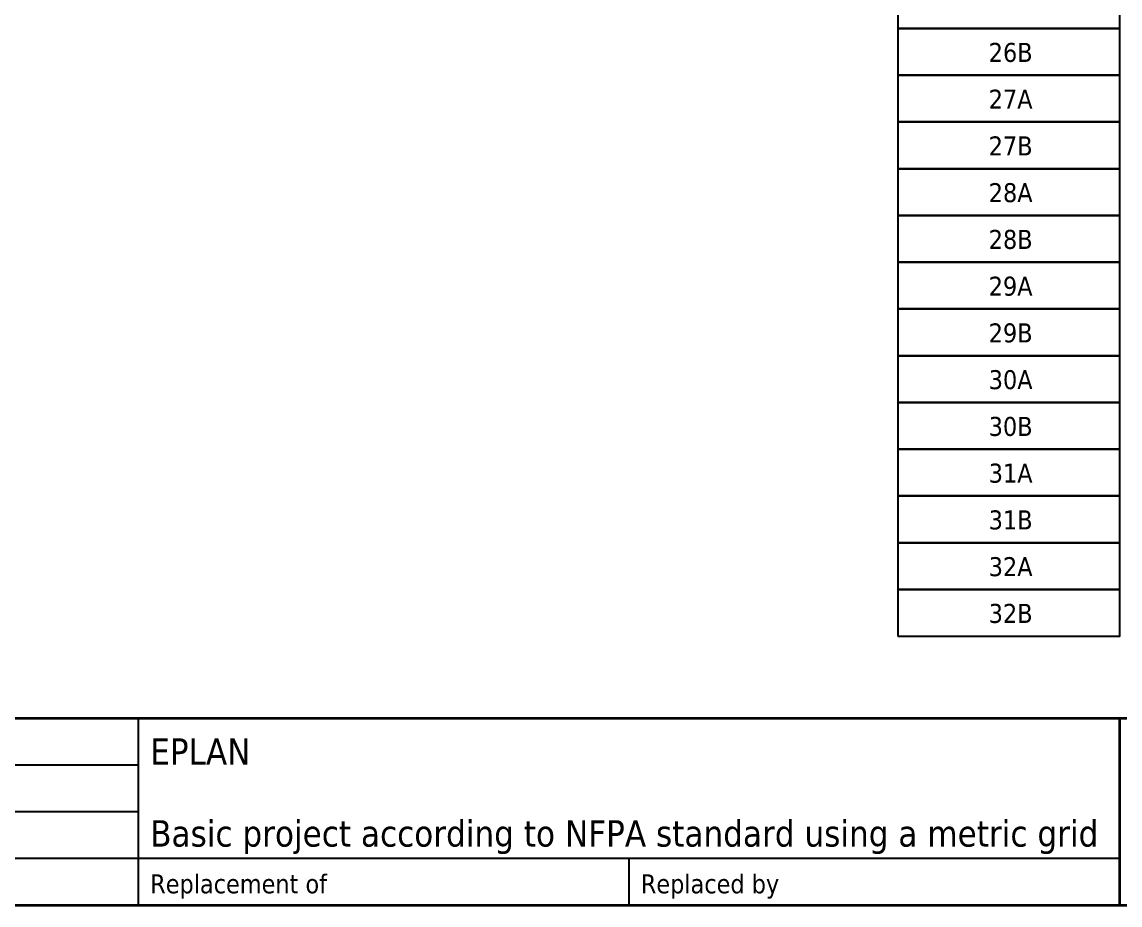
# Model space of a CAD drawing. Header units: millimetres. Extents: x 0 to 1792788, y -13 to 262234.
# Drawn here: x 90 to 184, y 0 to 75.6 of the extents above; entities that cross this region are included whole.
import ezdxf
from ezdxf.enums import TextEntityAlignment as Align

# ---------------------------------------------------------------- set-up
doc = ezdxf.new("R2010")
doc.units = ezdxf.units.MM
for name, color, linetype, lineweight in [('EPLAN201', 7, 'Continuous', 35), ('EPLAN300', 5, 'Continuous', 25), ('EPLAN421', 5, 'Continuous', 35), ('EPLAN433', 251, 'Continuous', 35), ('EPLAN451', 7, 'Continuous', 35), ('EPLAN452', 7, 'Continuous', 35), ('EPLAN453', 7, 'Continuous', 35), ('EPLAN501', 7, 'Continuous', 35)]:
    doc.layers.add(name, color=color, linetype=linetype, lineweight=lineweight)
doc.styles.add('Tahoma', font='')
doc.styles.get('Tahoma').set_extended_font_data('Tahoma')

# ---------------------------------------------------------------- blocks, each defined once
blk = doc.blocks.new('EPLFRAME')
at = {"layer": 'EPLAN201', "linetype": 'Continuous', "lineweight": 35, "ltscale": 4}
for p, q in [((0, 16), (420, 16)), ((184, 0), (184, 16))]:
    blk.add_line(p, q, dxfattribs=at)
at = {"layer": 'EPLAN201', "linetype": 'Continuous', "lineweight": 25, "ltscale": 4}
for p, q in [((100, 0), (100, 16)), ((0, 12), (100, 12)), ((0, 8), (100, 8)), ((0, 4), (184, 4)), ((142, 0), (142, 4))]:
    blk.add_line(p, q, dxfattribs=at)
at = {"layer": 'EPLAN201', "linetype": 'Continuous', "lineweight": 35, "ltscale": 4}
blk.add_lwpolyline([(0, 0), (420, 0), (420, 297), (0, 297)], close=True, dxfattribs=at)
at = {"layer": 'EPLAN201', "color": 7, "style": 'Tahoma'}
for s, p in [('Replacement of', (101, 1)), ('Replaced by', (143, 1))]:
    blk.add_text(s, height=1.6254, dxfattribs=at).set_placement(p)
at = {"layer": 'EPLAN451', "color": 7, "style": 'Tahoma'}
for tag, p, height in [('14_10014', (101, 12), 2.257), ('14_10015', (185, 12), 2.257), ('14_10011', (101, 5), 2.257), ('14_10013', (332, 5), 1.625), ('14_10151', (73, 1), 1.625), ('14_10300', (415, 1), 1.625)]:
    blk.add_attdef(tag, p, '', height=height, dxfattribs=at)
blk.add_attdef('4_25020', text='', height=1.625, dxfattribs=at).set_placement((413, 1), align=Align.RIGHT)
at = {"layer": 'EPLAN452', "color": 7, "style": 'Tahoma'}
for tag, p, height in [('4_11041', (1, 17), 2.257), ('4_11071[1]', (1, 13), 1.625), ('4_11074[1]', (21, 13), 1.625), ('4_11070[1]', (41, 13), 1.625), ('4_11024', (73, 13), 1.625), ('4_11011', (231, 12), 2.257), ('4_11030', (301, 12), 2.257), ('4_20132_1001', (374, 13), 1.625), ('4_11071[2]', (1, 9), 1.625), ('4_11074[2]', (21, 9), 1.625), ('4_11070[2]', (41, 9), 1.625), ('4_11022', (73, 9), 1.625), ('4_20134_1001', (374, 9), 1.625), ('4_11071[3]', (1, 5), 1.625), ('4_11074[3]', (21, 5), 1.625), ('4_11070[3]', (41, 5), 1.625), ('4_11080', (73, 5), 1.625), ('4_11059', (301, 5), 1.625)]:
    blk.add_attdef(tag, p, '', height=height, dxfattribs=at)
for tag, height, p in [('4_11040', 2.257, (419, 17)), ('4_11000', 1.625, (419, 5)), ('4_11085', 1.625, (141, 1)), ('4_11086', 1.625, (183, 1))]:
    blk.add_attdef(tag, text='', height=height, dxfattribs=at).set_placement(p, align=Align.RIGHT)
at = {"layer": 'EPLAN453', "color": 7, "style": 'Tahoma'}
for tag, p in [('53_19005_1', (21, 293)), ('53_19005', (63, 293)), ('53_19005_8', (105, 293)), ('53_19005_6', (147, 293)), ('53_19005_7', (189, 293)), ('53_19005_9', (231, 293)), ('53_19005_3', (273, 293)), ('53_19005_2', (315, 293)), ('53_19005_4', (357, 293)), ('53_19005_5', (399, 293))]:
    blk.add_attdef(tag, text='', height=1.355, dxfattribs=at).set_placement(p, align=Align.BOTTOM_CENTER)
blk = doc.blocks.new('EPLSYM_LibrarySPECIAL_en_US_Symbol427_Variant5_Placement1_51')
at = {"layer": 'EPLAN421', "color": 5, "style": 'Tahoma'}
for tag, p in [('17_20029[1]', (-0.9525, 3.335)), ('17_20029[2]', (20.0025, 3.335))]:
    blk.add_attdef(tag, text='', height=1.1739, dxfattribs=at).set_placement(p, align=Align.BOTTOM_RIGHT)
at = {"layer": 'EPLAN433', "color": 251, "style": 'Tahoma'}
blk.add_attdef('17_20406_1', text='', height=1.6254, dxfattribs=at).set_placement((0.9525, 1.5875), align=Align.BOTTOM_RIGHT)
blk.add_attdef('17_20406', text='', height=1.6254, dxfattribs=at).set_placement((0.9525, 1.5875), align=Align.BOTTOM_LEFT)
blk = doc.blocks.new('EPLSYM_LibrarySPECIAL_en_US_Symbol427_Variant5_Placement1_52')
at = {"layer": 'EPLAN421', "color": 5, "style": 'Tahoma'}
for tag, p in [('17_20029[1]', (-0.9525, 3.335)), ('17_20029[2]', (20.0025, 3.335))]:
    blk.add_attdef(tag, text='', height=1.1739, dxfattribs=at).set_placement(p, align=Align.BOTTOM_RIGHT)
at = {"layer": 'EPLAN433', "color": 251, "style": 'Tahoma'}
blk.add_attdef('17_20406_1', text='', height=1.6254, dxfattribs=at).set_placement((0.9525, 1.5875), align=Align.BOTTOM_RIGHT)
blk.add_attdef('17_20406', text='', height=1.6254, dxfattribs=at).set_placement((0.9525, 1.5875), align=Align.BOTTOM_LEFT)
blk = doc.blocks.new('EPLSYM_LibrarySPECIAL_en_US_Symbol427_Variant5_Placement1_53')
at = {"layer": 'EPLAN421', "color": 5, "style": 'Tahoma'}
for tag, p in [('17_20029[1]', (-0.9525, 3.335)), ('17_20029[2]', (20.0025, 3.335))]:
    blk.add_attdef(tag, text='', height=1.1739, dxfattribs=at).set_placement(p, align=Align.BOTTOM_RIGHT)
at = {"layer": 'EPLAN433', "color": 251, "style": 'Tahoma'}
blk.add_attdef('17_20406_1', text='', height=1.6254, dxfattribs=at).set_placement((0.9525, 1.5875), align=Align.BOTTOM_RIGHT)
blk.add_attdef('17_20406', text='', height=1.6254, dxfattribs=at).set_placement((0.9525, 1.5875), align=Align.BOTTOM_LEFT)
blk = doc.blocks.new('EPLSYM_LibrarySPECIAL_en_US_Symbol427_Variant5_Placement1_54')
at = {"layer": 'EPLAN421', "color": 5, "style": 'Tahoma'}
for tag, p in [('17_20029[1]', (-0.9525, 3.335)), ('17_20029[2]', (20.0025, 3.335))]:
    blk.add_attdef(tag, text='', height=1.1739, dxfattribs=at).set_placement(p, align=Align.BOTTOM_RIGHT)
at = {"layer": 'EPLAN433', "color": 251, "style": 'Tahoma'}
blk.add_attdef('17_20406_1', text='', height=1.6254, dxfattribs=at).set_placement((0.9525, 1.5875), align=Align.BOTTOM_RIGHT)
blk.add_attdef('17_20406', text='', height=1.6254, dxfattribs=at).set_placement((0.9525, 1.5875), align=Align.BOTTOM_LEFT)
blk = doc.blocks.new('EPLSYM_LibrarySPECIAL_en_US_Symbol427_Variant5_Placement1_55')
at = {"layer": 'EPLAN421', "color": 5, "style": 'Tahoma'}
for tag, p in [('17_20029[1]', (-0.9525, 3.335)), ('17_20029[2]', (20.0025, 3.335))]:
    blk.add_attdef(tag, text='', height=1.1739, dxfattribs=at).set_placement(p, align=Align.BOTTOM_RIGHT)
at = {"layer": 'EPLAN433', "color": 251, "style": 'Tahoma'}
blk.add_attdef('17_20406_1', text='', height=1.6254, dxfattribs=at).set_placement((0.9525, 1.5875), align=Align.BOTTOM_RIGHT)
blk.add_attdef('17_20406', text='', height=1.6254, dxfattribs=at).set_placement((0.9525, 1.5875), align=Align.BOTTOM_LEFT)
blk = doc.blocks.new('EPLSYM_LibrarySPECIAL_en_US_Symbol427_Variant5_Placement1_56')
at = {"layer": 'EPLAN421', "color": 5, "style": 'Tahoma'}
for tag, p in [('17_20029[1]', (-0.9525, 3.335)), ('17_20029[2]', (20.0025, 3.335))]:
    blk.add_attdef(tag, text='', height=1.1739, dxfattribs=at).set_placement(p, align=Align.BOTTOM_RIGHT)
at = {"layer": 'EPLAN433', "color": 251, "style": 'Tahoma'}
blk.add_attdef('17_20406_1', text='', height=1.6254, dxfattribs=at).set_placement((0.9525, 1.5875), align=Align.BOTTOM_RIGHT)
blk.add_attdef('17_20406', text='', height=1.6254, dxfattribs=at).set_placement((0.9525, 1.5875), align=Align.BOTTOM_LEFT)
blk = doc.blocks.new('EPLSYM_LibrarySPECIAL_en_US_Symbol427_Variant5_Placement1_57')
at = {"layer": 'EPLAN421', "color": 5, "style": 'Tahoma'}
for tag, p in [('17_20029[1]', (-0.9525, 3.335)), ('17_20029[2]', (20.0025, 3.335))]:
    blk.add_attdef(tag, text='', height=1.1739, dxfattribs=at).set_placement(p, align=Align.BOTTOM_RIGHT)
at = {"layer": 'EPLAN433', "color": 251, "style": 'Tahoma'}
blk.add_attdef('17_20406_1', text='', height=1.6254, dxfattribs=at).set_placement((0.9525, 1.5875), align=Align.BOTTOM_RIGHT)
blk.add_attdef('17_20406', text='', height=1.6254, dxfattribs=at).set_placement((0.9525, 1.5875), align=Align.BOTTOM_LEFT)
blk = doc.blocks.new('EPLSYM_LibrarySPECIAL_en_US_Symbol427_Variant5_Placement1_58')
at = {"layer": 'EPLAN421', "color": 5, "style": 'Tahoma'}
for tag, p in [('17_20029[1]', (-0.9525, 3.335)), ('17_20029[2]', (20.0025, 3.335))]:
    blk.add_attdef(tag, text='', height=1.1739, dxfattribs=at).set_placement(p, align=Align.BOTTOM_RIGHT)
at = {"layer": 'EPLAN433', "color": 251, "style": 'Tahoma'}
blk.add_attdef('17_20406_1', text='', height=1.6254, dxfattribs=at).set_placement((0.9525, 1.5875), align=Align.BOTTOM_RIGHT)
blk.add_attdef('17_20406', text='', height=1.6254, dxfattribs=at).set_placement((0.9525, 1.5875), align=Align.BOTTOM_LEFT)
blk = doc.blocks.new('EPLSYM_LibrarySPECIAL_en_US_Symbol427_Variant5_Placement1_59')
at = {"layer": 'EPLAN421', "color": 5, "style": 'Tahoma'}
for tag, p in [('17_20029[1]', (-0.9525, 3.335)), ('17_20029[2]', (20.0025, 3.335))]:
    blk.add_attdef(tag, text='', height=1.1739, dxfattribs=at).set_placement(p, align=Align.BOTTOM_RIGHT)
at = {"layer": 'EPLAN433', "color": 251, "style": 'Tahoma'}
blk.add_attdef('17_20406_1', text='', height=1.6254, dxfattribs=at).set_placement((0.9525, 1.5875), align=Align.BOTTOM_RIGHT)
blk.add_attdef('17_20406', text='', height=1.6254, dxfattribs=at).set_placement((0.9525, 1.5875), align=Align.BOTTOM_LEFT)
blk = doc.blocks.new('EPLSYM_LibrarySPECIAL_en_US_Symbol427_Variant5_Placement1_60')
at = {"layer": 'EPLAN421', "color": 5, "style": 'Tahoma'}
for tag, p in [('17_20029[1]', (-0.9525, 3.335)), ('17_20029[2]', (20.0025, 3.335))]:
    blk.add_attdef(tag, text='', height=1.1739, dxfattribs=at).set_placement(p, align=Align.BOTTOM_RIGHT)
at = {"layer": 'EPLAN433', "color": 251, "style": 'Tahoma'}
blk.add_attdef('17_20406_1', text='', height=1.6254, dxfattribs=at).set_placement((0.9525, 1.5875), align=Align.BOTTOM_RIGHT)
blk.add_attdef('17_20406', text='', height=1.6254, dxfattribs=at).set_placement((0.9525, 1.5875), align=Align.BOTTOM_LEFT)
blk = doc.blocks.new('EPLSYM_LibrarySPECIAL_en_US_Symbol427_Variant5_Placement1_61')
at = {"layer": 'EPLAN421', "color": 5, "style": 'Tahoma'}
for tag, p in [('17_20029[1]', (-0.9525, 3.335)), ('17_20029[2]', (20.0025, 3.335))]:
    blk.add_attdef(tag, text='', height=1.1739, dxfattribs=at).set_placement(p, align=Align.BOTTOM_RIGHT)
at = {"layer": 'EPLAN433', "color": 251, "style": 'Tahoma'}
blk.add_attdef('17_20406_1', text='', height=1.6254, dxfattribs=at).set_placement((0.9525, 1.5875), align=Align.BOTTOM_RIGHT)
blk.add_attdef('17_20406', text='', height=1.6254, dxfattribs=at).set_placement((0.9525, 1.5875), align=Align.BOTTOM_LEFT)
blk = doc.blocks.new('EPLSYM_LibrarySPECIAL_en_US_Symbol427_Variant5_Placement1_62')
at = {"layer": 'EPLAN421', "color": 5, "style": 'Tahoma'}
for tag, p in [('17_20029[1]', (-0.9525, 3.335)), ('17_20029[2]', (20.0025, 3.335))]:
    blk.add_attdef(tag, text='', height=1.1739, dxfattribs=at).set_placement(p, align=Align.BOTTOM_RIGHT)
at = {"layer": 'EPLAN433', "color": 251, "style": 'Tahoma'}
blk.add_attdef('17_20406_1', text='', height=1.6254, dxfattribs=at).set_placement((0.9525, 1.5875), align=Align.BOTTOM_RIGHT)
blk.add_attdef('17_20406', text='', height=1.6254, dxfattribs=at).set_placement((0.9525, 1.5875), align=Align.BOTTOM_LEFT)
blk = doc.blocks.new('EPLSYM_LibrarySPECIAL_en_US_Symbol427_Variant5_Placement1_63')
at = {"layer": 'EPLAN421', "color": 5, "style": 'Tahoma'}
for tag, p in [('17_20029[1]', (-0.9525, 3.335)), ('17_20029[2]', (20.0025, 3.335))]:
    blk.add_attdef(tag, text='', height=1.1739, dxfattribs=at).set_placement(p, align=Align.BOTTOM_RIGHT)
at = {"layer": 'EPLAN433', "color": 251, "style": 'Tahoma'}
blk.add_attdef('17_20406_1', text='', height=1.6254, dxfattribs=at).set_placement((0.9525, 1.5875), align=Align.BOTTOM_RIGHT)
blk.add_attdef('17_20406', text='', height=1.6254, dxfattribs=at).set_placement((0.9525, 1.5875), align=Align.BOTTOM_LEFT)

msp = doc.modelspace()

# ---------------------------------------------------------------- linework, layer by layer
at = {"layer": 'EPLAN300', "lineweight": 25, "ltscale": 4}
for points in [[(165, 75), (184, 75), (184, 79), (165, 79)], [(165, 71), (184, 71), (184, 75), (165, 75)], [(165, 67), (184, 67), (184, 71), (165, 71)], [(165, 63), (184, 63), (184, 67), (165, 67)], [(165, 59), (184, 59), (184, 63), (165, 63)], [(165, 55), (184, 55), (184, 59), (165, 59)], [(165, 51), (184, 51), (184, 55), (165, 55)], [(165, 47), (184, 47), (184, 51), (165, 51)], [(165, 43), (184, 43), (184, 47), (165, 47)], [(165, 39), (184, 39), (184, 43), (165, 43)], [(165, 35), (184, 35), (184, 39), (165, 39)], [(165, 31), (184, 31), (184, 35), (165, 35)], [(165, 27), (184, 27), (184, 31), (165, 31)], [(165, 23), (184, 23), (184, 27), (165, 27)]]:
    msp.add_lwpolyline(points, close=True, dxfattribs=at)

# ---------------------------------------------------------------- block references
ref = msp.add_blockref('EPLFRAME', (0, 0))
ref.add_attrib('14_10011', 'Basic project according to NFPA standard using a metric grid', (101, 5), dxfattribs={"layer": 'EPLAN451', "color": 7, "height": 2.2575, "style": 'Tahoma'})
ref.add_attrib('14_10014', 'EPLAN', (101, 12), dxfattribs={"layer": 'EPLAN451', "color": 7, "height": 2.2575, "style": 'Tahoma'})
ref = msp.add_blockref('EPLSYM_LibrarySPECIAL_en_US_Symbol427_Variant5_Placement1_51', (165, 73))
ref.add_attrib('17_20011', '26B', dxfattribs={"layer": 'EPLAN501', "color": 7, "height": 1.6254, "style": 'Tahoma'}).set_placement((174.661, 71.65), align=Align.BOTTOM_CENTER)
ref = msp.add_blockref('EPLSYM_LibrarySPECIAL_en_US_Symbol427_Variant5_Placement1_52', (165, 69))
ref.add_attrib('17_20011', '27A', dxfattribs={"layer": 'EPLAN501', "color": 7, "height": 1.6254, "style": 'Tahoma'}).set_placement((174.661, 67.65), align=Align.BOTTOM_CENTER)
ref = msp.add_blockref('EPLSYM_LibrarySPECIAL_en_US_Symbol427_Variant5_Placement1_53', (165, 65))
ref.add_attrib('17_20011', '27B', dxfattribs={"layer": 'EPLAN501', "color": 7, "height": 1.6254, "style": 'Tahoma'}).set_placement((174.661, 63.65), align=Align.BOTTOM_CENTER)
ref = msp.add_blockref('EPLSYM_LibrarySPECIAL_en_US_Symbol427_Variant5_Placement1_54', (165, 61))
ref.add_attrib('17_20011', '28A', dxfattribs={"layer": 'EPLAN501', "color": 7, "height": 1.6254, "style": 'Tahoma'}).set_placement((174.661, 59.65), align=Align.BOTTOM_CENTER)
ref = msp.add_blockref('EPLSYM_LibrarySPECIAL_en_US_Symbol427_Variant5_Placement1_55', (165, 57))
ref.add_attrib('17_20011', '28B', dxfattribs={"layer": 'EPLAN501', "color": 7, "height": 1.6254, "style": 'Tahoma'}).set_placement((174.661, 55.65), align=Align.BOTTOM_CENTER)
ref = msp.add_blockref('EPLSYM_LibrarySPECIAL_en_US_Symbol427_Variant5_Placement1_56', (165, 53))
ref.add_attrib('17_20011', '29A', dxfattribs={"layer": 'EPLAN501', "color": 7, "height": 1.6254, "style": 'Tahoma'}).set_placement((174.661, 51.65), align=Align.BOTTOM_CENTER)
ref = msp.add_blockref('EPLSYM_LibrarySPECIAL_en_US_Symbol427_Variant5_Placement1_57', (165, 49))
ref.add_attrib('17_20011', '29B', dxfattribs={"layer": 'EPLAN501', "color": 7, "height": 1.6254, "style": 'Tahoma'}).set_placement((174.661, 47.65), align=Align.BOTTOM_CENTER)
ref = msp.add_blockref('EPLSYM_LibrarySPECIAL_en_US_Symbol427_Variant5_Placement1_58', (165, 45))
ref.add_attrib('17_20011', '30A', dxfattribs={"layer": 'EPLAN501', "color": 7, "height": 1.6254, "style": 'Tahoma'}).set_placement((174.661, 43.65), align=Align.BOTTOM_CENTER)
ref = msp.add_blockref('EPLSYM_LibrarySPECIAL_en_US_Symbol427_Variant5_Placement1_59', (165, 41))
ref.add_attrib('17_20011', '30B', dxfattribs={"layer": 'EPLAN501', "color": 7, "height": 1.6254, "style": 'Tahoma'}).set_placement((174.661, 39.65), align=Align.BOTTOM_CENTER)
ref = msp.add_blockref('EPLSYM_LibrarySPECIAL_en_US_Symbol427_Variant5_Placement1_60', (165, 37))
ref.add_attrib('17_20011', '31A', dxfattribs={"layer": 'EPLAN501', "color": 7, "height": 1.6254, "style": 'Tahoma'}).set_placement((174.661, 35.65), align=Align.BOTTOM_CENTER)
ref = msp.add_blockref('EPLSYM_LibrarySPECIAL_en_US_Symbol427_Variant5_Placement1_61', (165, 33))
ref.add_attrib('17_20011', '31B', dxfattribs={"layer": 'EPLAN501', "color": 7, "height": 1.6254, "style": 'Tahoma'}).set_placement((174.661, 31.65), align=Align.BOTTOM_CENTER)
ref = msp.add_blockref('EPLSYM_LibrarySPECIAL_en_US_Symbol427_Variant5_Placement1_62', (165, 29))
ref.add_attrib('17_20011', '32A', dxfattribs={"layer": 'EPLAN501', "color": 7, "height": 1.6254, "style": 'Tahoma'}).set_placement((174.661, 27.65), align=Align.BOTTOM_CENTER)
ref = msp.add_blockref('EPLSYM_LibrarySPECIAL_en_US_Symbol427_Variant5_Placement1_63', (165, 25))
ref.add_attrib('17_20011', '32B', dxfattribs={"layer": 'EPLAN501', "color": 7, "height": 1.6254, "style": 'Tahoma'}).set_placement((174.661, 23.65), align=Align.BOTTOM_CENTER)

doc.saveas('drawing.dxf')
